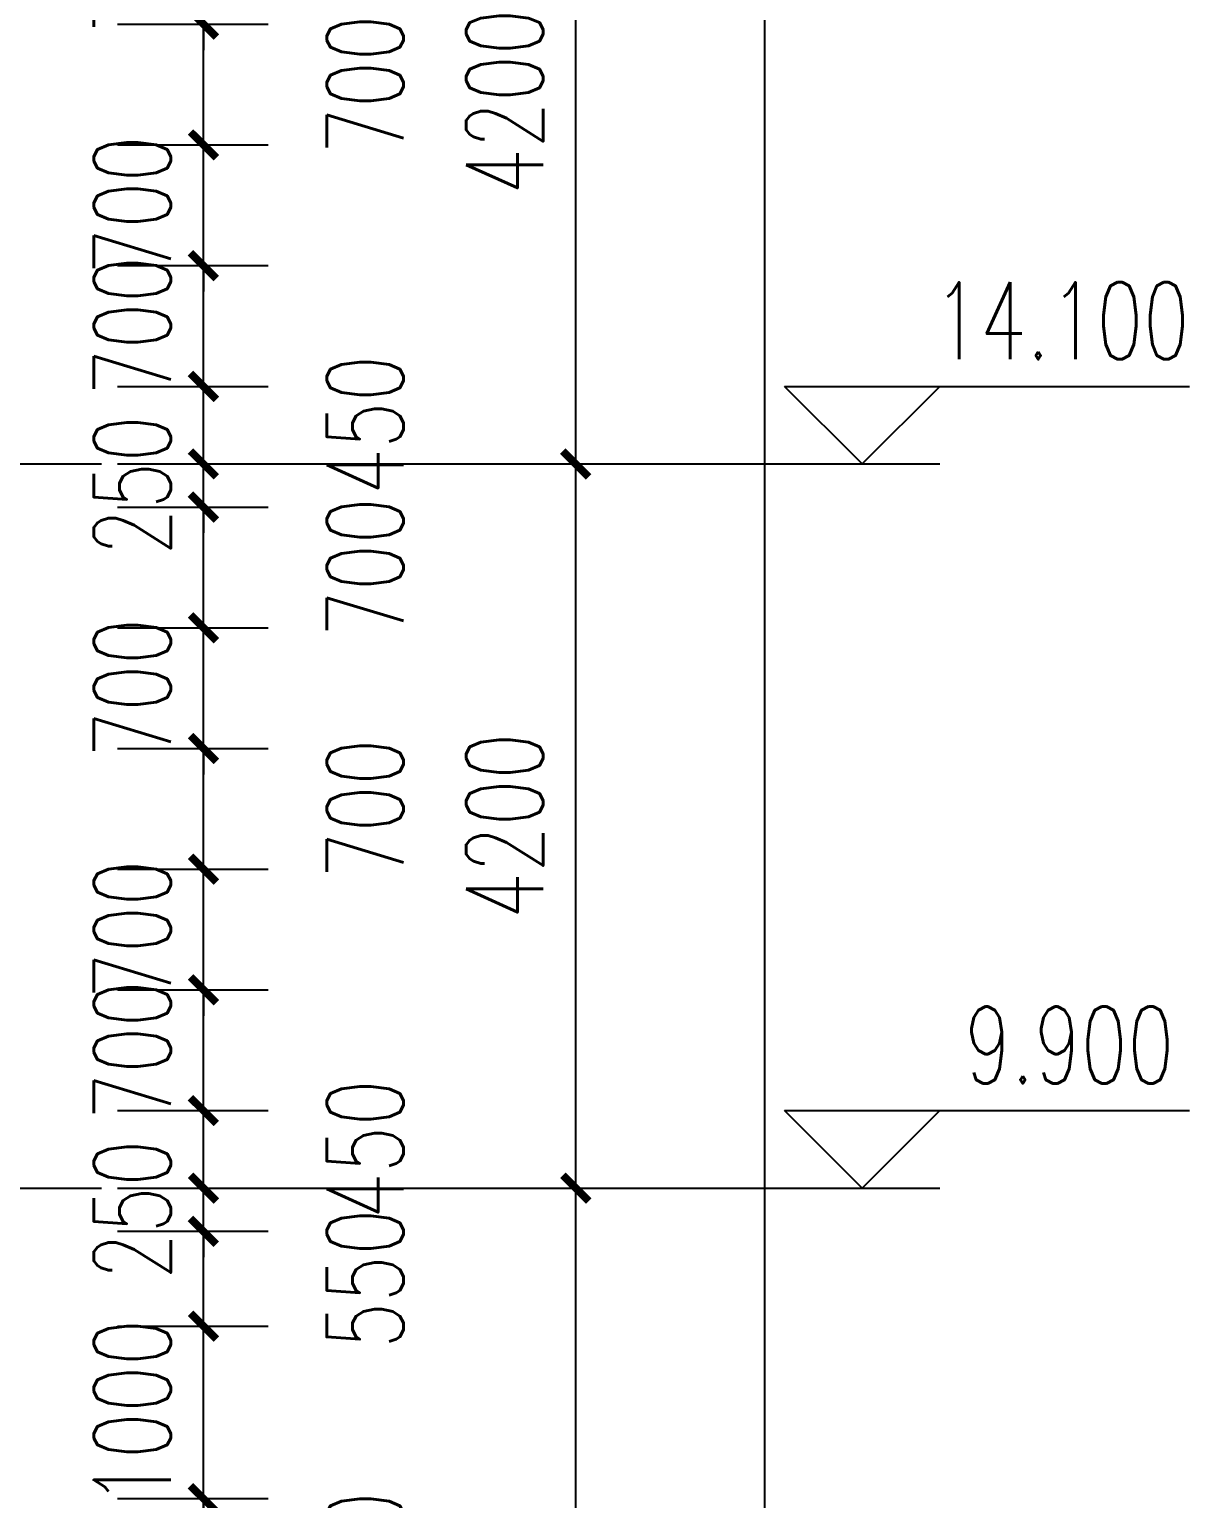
# Model space of a CAD drawing. Header units: millimetres. Extents: x 708158 to 1984082, y -168213 to -53.
# Drawn here: x 1013135 to 1019861, y -77857 to -69337 of the extents above; entities that cross this region are included whole.
import ezdxf

# ---------------------------------------------------------------- set-up
doc = ezdxf.new("R2010")
doc.units = ezdxf.units.MM
doc.header["$LTSCALE"] = 1000
doc.linetypes.add('DOTE', pattern=[2.42, 2, -0.2, 0.02, -0.2])
doc.layers.get('0').update_dxf_attribs({"color": 8})
for name, color, linetype in [('A-AXIS', 1, 'DOTE'), ('DIM_ELEV', 3, 'Continuous'), ('PUB_DIM', 3, 'Continuous'), ('PUB_TEXT', 7, 'Continuous')]:
    doc.layers.add(name, color=color, linetype=linetype)
doc.styles.add('_TCH_DIM', font='SIMPLEX', dxfattribs={"bigfont": 'GBCBIG'})
doc.styles.add('_TCH_DIM_T3', font='SIMPLEX', dxfattribs={"width": 0.705882, "bigfont": 'GBCBIG'})
doc.dimstyles.new('_TCH_ARCH&&150', dxfattribs={"dimtxt": 446.25, "dimasz": 150, "dimexe": 375, "dimexo": 450, "dimgap": 189.375, "dimtad": 1, "dimdec": 0, "dimzin": 0, "dimdsep": 46, "dimtxsty": '_TCH_DIM_T3', "dimblk": 'ARCHTICK', "dimcen": 0.09, "dimclrt": 7, "dimazin": 2, "dimtfac": 1, "dimtdec": 0, "dimtix": 1, "dimtmove": 2, "dimatfit": 3, "dimfxl": 1, "dimtolj": 1, "dimtzin": 0, "dimarcsym": 0})

# ---------------------------------------------------------------- blocks, each defined once
blk = doc.blocks.new('_ArchTick')
at = {"color": 0, "linetype": 'ByBlock', "const_width": 0.3}
blk.add_lwpolyline([(-0.5, -0.5), (0.5, 0.5)], dxfattribs=at)
blk = doc.blocks.new('*D348')
at = {"layer": 'Defpoints', "color": 0, "transparency": 16777216}
for p in [(1013196.3, -77856.7), (1014144.1, -77856.7), (1013196.3, -78856.7)]:
    blk.add_point(p, dxfattribs=at)
at = {"layer": 'PUB_DIM', "color": 0, "lineweight": -2, "transparency": 16777216}
for p, q in [((1013646.3, -77856.7), (1014519.1, -77856.7)), ((1014144.1, -78856.7), (1014144.1, -77856.7)), ((1013646.3, -78856.7), (1014519.1, -78856.7))]:
    blk.add_line(p, q, dxfattribs=at)
at = {"layer": 'PUB_DIM', "color": 0, "lineweight": -2, "transparency": 16777216, "xscale": 150, "yscale": 150, "zscale": 150}
for p, rotation in [((1014144.1, -77856.7), 90), ((1014144.1, -78856.7), 270)]:
    blk.add_blockref('_ArchTick', p, dxfattribs=dict(at, rotation=rotation))
at = {"layer": 'PUB_DIM', "color": 7, "transparency": 16777216, "insert": (1015081.6, -78356.7), "char_height": 446.25, "attachment_point": 5, "rotation": 90, "style": '_TCH_DIM_T3'}
blk.add_mtext('\\A1;1000', dxfattribs=at)
blk = doc.blocks.new('*D349')
at = {"layer": 'Defpoints', "color": 0, "transparency": 16777216}
for p in [(1013196.3, -76856.7), (1014144.1, -76856.7), (1013196.3, -77856.7)]:
    blk.add_point(p, dxfattribs=at)
at = {"layer": 'PUB_DIM', "color": 0, "lineweight": -2, "transparency": 16777216}
for p, q in [((1014144.1, -76856.7), (1014144.1, -76706.7)), ((1013646.3, -76856.7), (1014519.1, -76856.7)), ((1014144.1, -77856.7), (1014144.1, -76856.7)), ((1013646.3, -77856.7), (1014519.1, -77856.7)), ((1014144.1, -77856.7), (1014144.1, -78006.7))]:
    blk.add_line(p, q, dxfattribs=at)
at = {"layer": 'PUB_DIM', "color": 0, "lineweight": -2, "transparency": 16777216, "xscale": 150, "yscale": 150, "zscale": 150}
for p, rotation in [((1014144.1, -76856.7), 270), ((1014144.1, -77856.7), 90)]:
    blk.add_blockref('_ArchTick', p, dxfattribs=dict(at, rotation=rotation))
at = {"layer": 'PUB_DIM', "color": 7, "transparency": 16777216, "insert": (1013731.6, -77356.7), "char_height": 446.25, "attachment_point": 5, "rotation": 90, "style": '_TCH_DIM_T3'}
blk.add_mtext('\\A1;1000', dxfattribs=at)
blk = doc.blocks.new('*D350')
at = {"layer": 'Defpoints', "color": 0, "transparency": 16777216}
for p in [(1013196.3, -76306.7), (1014144.1, -76306.7), (1013196.3, -76856.7)]:
    blk.add_point(p, dxfattribs=at)
at = {"layer": 'PUB_DIM', "color": 0, "lineweight": -2, "transparency": 16777216}
for p, q in [((1013646.3, -76306.7), (1014519.1, -76306.7)), ((1014144.1, -76856.7), (1014144.1, -76306.7)), ((1013646.3, -76856.7), (1014519.1, -76856.7))]:
    blk.add_line(p, q, dxfattribs=at)
at = {"layer": 'PUB_DIM', "color": 0, "lineweight": -2, "transparency": 16777216, "xscale": 150, "yscale": 150, "zscale": 150}
for p, rotation in [((1014144.1, -76306.7), 90), ((1014144.1, -76856.7), 270)]:
    blk.add_blockref('_ArchTick', p, dxfattribs=dict(at, rotation=rotation))
at = {"layer": 'PUB_DIM', "color": 7, "transparency": 16777216, "insert": (1015081.6, -76581.7), "char_height": 446.25, "attachment_point": 5, "rotation": 90, "style": '_TCH_DIM_T3'}
blk.add_mtext('\\A1;550', dxfattribs=at)
blk = doc.blocks.new('*D351')
at = {"layer": 'Defpoints', "color": 0, "transparency": 16777216}
for p in [(1013196.3, -76056.7), (1014144.1, -76056.7), (1013196.3, -76306.7)]:
    blk.add_point(p, dxfattribs=at)
at = {"layer": 'PUB_DIM', "color": 0, "lineweight": -2, "transparency": 16777216}
for p, q in [((1014144.1, -76056.7), (1014144.1, -75906.7)), ((1013646.3, -76056.7), (1014519.1, -76056.7)), ((1014144.1, -76306.7), (1014144.1, -76056.7)), ((1013646.3, -76306.7), (1014519.1, -76306.7)), ((1014144.1, -76306.7), (1014144.1, -76456.7))]:
    blk.add_line(p, q, dxfattribs=at)
at = {"layer": 'PUB_DIM', "color": 0, "lineweight": -2, "transparency": 16777216, "xscale": 150, "yscale": 150, "zscale": 150}
for p, rotation in [((1014144.1, -76056.7), 270), ((1014144.1, -76306.7), 90)]:
    blk.add_blockref('_ArchTick', p, dxfattribs=dict(at, rotation=rotation))
at = {"layer": 'PUB_DIM', "color": 7, "transparency": 16777216, "insert": (1013731.6, -76181.7), "char_height": 446.25, "attachment_point": 5, "rotation": 90, "style": '_TCH_DIM_T3'}
blk.add_mtext('\\A1;250', dxfattribs=at)
blk = doc.blocks.new('*D352')
at = {"layer": 'Defpoints', "color": 0, "transparency": 16777216}
for p in [(1013196.3, -75606.7), (1014144.1, -75606.7), (1013196.3, -76056.7)]:
    blk.add_point(p, dxfattribs=at)
at = {"layer": 'PUB_DIM', "color": 0, "lineweight": -2, "transparency": 16777216}
for p, q in [((1013646.3, -75606.7), (1014519.1, -75606.7)), ((1014144.1, -76056.7), (1014144.1, -75606.7)), ((1013646.3, -76056.7), (1014519.1, -76056.7))]:
    blk.add_line(p, q, dxfattribs=at)
at = {"layer": 'PUB_DIM', "color": 0, "lineweight": -2, "transparency": 16777216, "xscale": 150, "yscale": 150, "zscale": 150}
for p, rotation in [((1014144.1, -75606.7), 90), ((1014144.1, -76056.7), 270)]:
    blk.add_blockref('_ArchTick', p, dxfattribs=dict(at, rotation=rotation))
at = {"layer": 'PUB_DIM', "color": 7, "transparency": 16777216, "insert": (1015081.6, -75831.7), "char_height": 446.25, "attachment_point": 5, "rotation": 90, "style": '_TCH_DIM_T3'}
blk.add_mtext('\\A1;450', dxfattribs=at)
blk = doc.blocks.new('*D353')
at = {"layer": 'Defpoints', "color": 0, "transparency": 16777216}
for p in [(1013196.3, -74906.7), (1014144.1, -74906.7), (1013196.3, -75606.7)]:
    blk.add_point(p, dxfattribs=at)
at = {"layer": 'PUB_DIM', "color": 0, "lineweight": -2, "transparency": 16777216}
for p, q in [((1013646.3, -74906.7), (1014519.1, -74906.7)), ((1014144.1, -75606.7), (1014144.1, -74906.7)), ((1013646.3, -75606.7), (1014519.1, -75606.7))]:
    blk.add_line(p, q, dxfattribs=at)
at = {"layer": 'PUB_DIM', "color": 0, "lineweight": -2, "transparency": 16777216, "xscale": 150, "yscale": 150, "zscale": 150}
for p, rotation in [((1014144.1, -74906.7), 90), ((1014144.1, -75606.7), 270)]:
    blk.add_blockref('_ArchTick', p, dxfattribs=dict(at, rotation=rotation))
at = {"layer": 'PUB_DIM', "color": 7, "transparency": 16777216, "insert": (1013731.6, -75256.7), "char_height": 446.25, "attachment_point": 5, "rotation": 90, "style": '_TCH_DIM_T3'}
blk.add_mtext('\\A1;700', dxfattribs=at)
blk = doc.blocks.new('*D354')
at = {"layer": 'Defpoints', "color": 0, "transparency": 16777216}
for p in [(1013196.3, -74206.7), (1014144.1, -74206.7), (1013196.3, -74906.7)]:
    blk.add_point(p, dxfattribs=at)
at = {"layer": 'PUB_DIM', "color": 0, "lineweight": -2, "transparency": 16777216}
for p, q in [((1014144.1, -74206.7), (1014144.1, -74056.7)), ((1013646.3, -74206.7), (1014519.1, -74206.7)), ((1014144.1, -74906.7), (1014144.1, -74206.7)), ((1013646.3, -74906.7), (1014519.1, -74906.7)), ((1014144.1, -74906.7), (1014144.1, -75056.7))]:
    blk.add_line(p, q, dxfattribs=at)
at = {"layer": 'PUB_DIM', "color": 0, "lineweight": -2, "transparency": 16777216, "xscale": 150, "yscale": 150, "zscale": 150}
for p, rotation in [((1014144.1, -74206.7), 270), ((1014144.1, -74906.7), 90)]:
    blk.add_blockref('_ArchTick', p, dxfattribs=dict(at, rotation=rotation))
at = {"layer": 'PUB_DIM', "color": 7, "transparency": 16777216, "insert": (1013731.6, -74556.7), "char_height": 446.25, "attachment_point": 5, "rotation": 90, "style": '_TCH_DIM_T3'}
blk.add_mtext('\\A1;700', dxfattribs=at)
blk = doc.blocks.new('*D355')
at = {"layer": 'Defpoints', "color": 0, "transparency": 16777216}
for p in [(1013196.3, -73506.7), (1014144.1, -73506.7), (1013196.3, -74206.7)]:
    blk.add_point(p, dxfattribs=at)
at = {"layer": 'PUB_DIM', "color": 0, "lineweight": -2, "transparency": 16777216}
for p, q in [((1013646.3, -73506.7), (1014519.1, -73506.7)), ((1014144.1, -74206.7), (1014144.1, -73506.7)), ((1013646.3, -74206.7), (1014519.1, -74206.7))]:
    blk.add_line(p, q, dxfattribs=at)
at = {"layer": 'PUB_DIM', "color": 0, "lineweight": -2, "transparency": 16777216, "xscale": 150, "yscale": 150, "zscale": 150}
for p, rotation in [((1014144.1, -73506.7), 90), ((1014144.1, -74206.7), 270)]:
    blk.add_blockref('_ArchTick', p, dxfattribs=dict(at, rotation=rotation))
at = {"layer": 'PUB_DIM', "color": 7, "transparency": 16777216, "insert": (1015081.6, -73856.7), "char_height": 446.25, "attachment_point": 5, "rotation": 90, "style": '_TCH_DIM_T3'}
blk.add_mtext('\\A1;700', dxfattribs=at)
blk = doc.blocks.new('*D356')
at = {"layer": 'Defpoints', "color": 0, "transparency": 16777216}
for p in [(1013196.3, -72806.7), (1014144.1, -72806.7), (1013196.3, -73506.7)]:
    blk.add_point(p, dxfattribs=at)
at = {"layer": 'PUB_DIM', "color": 0, "lineweight": -2, "transparency": 16777216}
for p, q in [((1014144.1, -72806.7), (1014144.1, -72656.7)), ((1013646.3, -72806.7), (1014519.1, -72806.7)), ((1014144.1, -73506.7), (1014144.1, -72806.7)), ((1013646.3, -73506.7), (1014519.1, -73506.7)), ((1014144.1, -73506.7), (1014144.1, -73656.7))]:
    blk.add_line(p, q, dxfattribs=at)
at = {"layer": 'PUB_DIM', "color": 0, "lineweight": -2, "transparency": 16777216, "xscale": 150, "yscale": 150, "zscale": 150}
for p, rotation in [((1014144.1, -72806.7), 270), ((1014144.1, -73506.7), 90)]:
    blk.add_blockref('_ArchTick', p, dxfattribs=dict(at, rotation=rotation))
at = {"layer": 'PUB_DIM', "color": 7, "transparency": 16777216, "insert": (1013731.6, -73156.7), "char_height": 446.25, "attachment_point": 5, "rotation": 90, "style": '_TCH_DIM_T3'}
blk.add_mtext('\\A1;700', dxfattribs=at)
blk = doc.blocks.new('*D357')
at = {"layer": 'Defpoints', "color": 0, "transparency": 16777216}
for p in [(1013196.3, -72106.7), (1014144.1, -72106.7), (1013196.3, -72806.7)]:
    blk.add_point(p, dxfattribs=at)
at = {"layer": 'PUB_DIM', "color": 0, "lineweight": -2, "transparency": 16777216}
for p, q in [((1013646.3, -72106.7), (1014519.1, -72106.7)), ((1014144.1, -72806.7), (1014144.1, -72106.7)), ((1013646.3, -72806.7), (1014519.1, -72806.7))]:
    blk.add_line(p, q, dxfattribs=at)
at = {"layer": 'PUB_DIM', "color": 0, "lineweight": -2, "transparency": 16777216, "xscale": 150, "yscale": 150, "zscale": 150}
for p, rotation in [((1014144.1, -72106.7), 90), ((1014144.1, -72806.7), 270)]:
    blk.add_blockref('_ArchTick', p, dxfattribs=dict(at, rotation=rotation))
at = {"layer": 'PUB_DIM', "color": 7, "transparency": 16777216, "insert": (1015081.6, -72456.7), "char_height": 446.25, "attachment_point": 5, "rotation": 90, "style": '_TCH_DIM_T3'}
blk.add_mtext('\\A1;700', dxfattribs=at)
blk = doc.blocks.new('*D358')
at = {"layer": 'Defpoints', "color": 0, "transparency": 16777216}
for p in [(1013196.3, -71856.7), (1014144.1, -71856.7), (1013196.3, -72106.7)]:
    blk.add_point(p, dxfattribs=at)
at = {"layer": 'PUB_DIM', "color": 0, "lineweight": -2, "transparency": 16777216}
for p, q in [((1014144.1, -71856.7), (1014144.1, -71706.7)), ((1013646.3, -71856.7), (1014519.1, -71856.7)), ((1014144.1, -72106.7), (1014144.1, -71856.7)), ((1013646.3, -72106.7), (1014519.1, -72106.7)), ((1014144.1, -72106.7), (1014144.1, -72256.7))]:
    blk.add_line(p, q, dxfattribs=at)
at = {"layer": 'PUB_DIM', "color": 0, "lineweight": -2, "transparency": 16777216, "xscale": 150, "yscale": 150, "zscale": 150}
for p, rotation in [((1014144.1, -71856.7), 270), ((1014144.1, -72106.7), 90)]:
    blk.add_blockref('_ArchTick', p, dxfattribs=dict(at, rotation=rotation))
at = {"layer": 'PUB_DIM', "color": 7, "transparency": 16777216, "insert": (1013731.6, -71981.7), "char_height": 446.25, "attachment_point": 5, "rotation": 90, "style": '_TCH_DIM_T3'}
blk.add_mtext('\\A1;250', dxfattribs=at)
blk = doc.blocks.new('*D359')
at = {"layer": 'Defpoints', "color": 0, "transparency": 16777216}
for p in [(1013196.3, -71406.7), (1014144.1, -71406.7), (1013196.3, -71856.7)]:
    blk.add_point(p, dxfattribs=at)
at = {"layer": 'PUB_DIM', "color": 0, "lineweight": -2, "transparency": 16777216}
for p, q in [((1013646.3, -71406.7), (1014519.1, -71406.7)), ((1014144.1, -71856.7), (1014144.1, -71406.7)), ((1013646.3, -71856.7), (1014519.1, -71856.7))]:
    blk.add_line(p, q, dxfattribs=at)
at = {"layer": 'PUB_DIM', "color": 0, "lineweight": -2, "transparency": 16777216, "xscale": 150, "yscale": 150, "zscale": 150}
for p, rotation in [((1014144.1, -71406.7), 90), ((1014144.1, -71856.7), 270)]:
    blk.add_blockref('_ArchTick', p, dxfattribs=dict(at, rotation=rotation))
at = {"layer": 'PUB_DIM', "color": 7, "transparency": 16777216, "insert": (1015081.6, -71631.7), "char_height": 446.25, "attachment_point": 5, "rotation": 90, "style": '_TCH_DIM_T3'}
blk.add_mtext('\\A1;450', dxfattribs=at)
blk = doc.blocks.new('*D360')
at = {"layer": 'Defpoints', "color": 0, "transparency": 16777216}
for p in [(1013196.3, -70706.7), (1014144.1, -70706.7), (1013196.3, -71406.7)]:
    blk.add_point(p, dxfattribs=at)
at = {"layer": 'PUB_DIM', "color": 0, "lineweight": -2, "transparency": 16777216}
for p, q in [((1013646.3, -70706.7), (1014519.1, -70706.7)), ((1014144.1, -71406.7), (1014144.1, -70706.7)), ((1013646.3, -71406.7), (1014519.1, -71406.7))]:
    blk.add_line(p, q, dxfattribs=at)
at = {"layer": 'PUB_DIM', "color": 0, "lineweight": -2, "transparency": 16777216, "xscale": 150, "yscale": 150, "zscale": 150}
for p, rotation in [((1014144.1, -70706.7), 90), ((1014144.1, -71406.7), 270)]:
    blk.add_blockref('_ArchTick', p, dxfattribs=dict(at, rotation=rotation))
at = {"layer": 'PUB_DIM', "color": 7, "transparency": 16777216, "insert": (1013731.6, -71056.7), "char_height": 446.25, "attachment_point": 5, "rotation": 90, "style": '_TCH_DIM_T3'}
blk.add_mtext('\\A1;700', dxfattribs=at)
blk = doc.blocks.new('*D361')
at = {"layer": 'Defpoints', "color": 0, "transparency": 16777216}
for p in [(1013196.3, -70006.7), (1014144.1, -70006.7), (1013196.3, -70706.7)]:
    blk.add_point(p, dxfattribs=at)
at = {"layer": 'PUB_DIM', "color": 0, "lineweight": -2, "transparency": 16777216}
for p, q in [((1014144.1, -70006.7), (1014144.1, -69856.7)), ((1013646.3, -70006.7), (1014519.1, -70006.7)), ((1014144.1, -70706.7), (1014144.1, -70006.7)), ((1013646.3, -70706.7), (1014519.1, -70706.7)), ((1014144.1, -70706.7), (1014144.1, -70856.7))]:
    blk.add_line(p, q, dxfattribs=at)
at = {"layer": 'PUB_DIM', "color": 0, "lineweight": -2, "transparency": 16777216, "xscale": 150, "yscale": 150, "zscale": 150}
for p, rotation in [((1014144.1, -70006.7), 270), ((1014144.1, -70706.7), 90)]:
    blk.add_blockref('_ArchTick', p, dxfattribs=dict(at, rotation=rotation))
at = {"layer": 'PUB_DIM', "color": 7, "transparency": 16777216, "insert": (1013731.6, -70356.7), "char_height": 446.25, "attachment_point": 5, "rotation": 90, "style": '_TCH_DIM_T3'}
blk.add_mtext('\\A1;700', dxfattribs=at)
blk = doc.blocks.new('*D362')
at = {"layer": 'Defpoints', "color": 0, "transparency": 16777216}
for p in [(1013196.3, -69306.7), (1014144.1, -69306.7), (1013196.3, -70006.7)]:
    blk.add_point(p, dxfattribs=at)
at = {"layer": 'PUB_DIM', "color": 0, "lineweight": -2, "transparency": 16777216}
for p, q in [((1013646.3, -69306.7), (1014519.1, -69306.7)), ((1014144.1, -70006.7), (1014144.1, -69306.7)), ((1013646.3, -70006.7), (1014519.1, -70006.7))]:
    blk.add_line(p, q, dxfattribs=at)
at = {"layer": 'PUB_DIM', "color": 0, "lineweight": -2, "transparency": 16777216, "xscale": 150, "yscale": 150, "zscale": 150}
for p, rotation in [((1014144.1, -69306.7), 90), ((1014144.1, -70006.7), 270)]:
    blk.add_blockref('_ArchTick', p, dxfattribs=dict(at, rotation=rotation))
at = {"layer": 'PUB_DIM', "color": 7, "transparency": 16777216, "insert": (1015081.6, -69656.7), "char_height": 446.25, "attachment_point": 5, "rotation": 90, "style": '_TCH_DIM_T3'}
blk.add_mtext('\\A1;700', dxfattribs=at)
blk = doc.blocks.new('*D363')
at = {"layer": 'Defpoints', "color": 0, "transparency": 16777216}
for p in [(1013196.3, -68606.7), (1014144.1, -68606.7), (1013196.3, -69306.7)]:
    blk.add_point(p, dxfattribs=at)
at = {"layer": 'PUB_DIM', "color": 0, "lineweight": -2, "transparency": 16777216}
for p, q in [((1014144.1, -68606.7), (1014144.1, -68456.7)), ((1013646.3, -68606.7), (1014519.1, -68606.7)), ((1014144.1, -69306.7), (1014144.1, -68606.7)), ((1013646.3, -69306.7), (1014519.1, -69306.7)), ((1014144.1, -69306.7), (1014144.1, -69456.7))]:
    blk.add_line(p, q, dxfattribs=at)
at = {"layer": 'PUB_DIM', "color": 0, "lineweight": -2, "transparency": 16777216, "xscale": 150, "yscale": 150, "zscale": 150}
for p, rotation in [((1014144.1, -68606.7), 270), ((1014144.1, -69306.7), 90)]:
    blk.add_blockref('_ArchTick', p, dxfattribs=dict(at, rotation=rotation))
at = {"layer": 'PUB_DIM', "color": 7, "transparency": 16777216, "insert": (1013731.6, -68956.7), "char_height": 446.25, "attachment_point": 5, "rotation": 90, "style": '_TCH_DIM_T3'}
blk.add_mtext('\\A1;700', dxfattribs=at)
blk = doc.blocks.new('*D767')
at = {"layer": 'Defpoints', "color": 0, "transparency": 16777216}
for p in [(1014925.4, -37656.7), (1017398.6, -37656.7), (1014925.4, -85956.7)]:
    blk.add_point(p, dxfattribs=at)
at = {"layer": 'PUB_DIM', "color": 0, "lineweight": -2, "transparency": 16777216}
for p, q in [((1015375.4, -37656.7), (1017773.6, -37656.7)), ((1017398.6, -85956.7), (1017398.6, -37656.7)), ((1015375.4, -85956.7), (1017773.6, -85956.7))]:
    blk.add_line(p, q, dxfattribs=at)
at = {"layer": 'PUB_DIM', "color": 0, "lineweight": -2, "transparency": 16777216, "xscale": 150, "yscale": 150, "zscale": 150}
for p, rotation in [((1017398.6, -37656.7), 90), ((1017398.6, -85956.7), 270)]:
    blk.add_blockref('_ArchTick', p, dxfattribs=dict(at, rotation=rotation))
at = {"layer": 'PUB_DIM', "color": 7, "transparency": 16777216, "insert": (1016986.1, -61806.7), "char_height": 446.25, "attachment_point": 5, "rotation": 90, "style": '_TCH_DIM_T3'}
blk.add_mtext('\\A1;48300', dxfattribs=at)
blk = doc.blocks.new('*D769')
at = {"layer": 'Defpoints', "color": 0, "transparency": 16777216}
for p in [(1014925.4, -76056.7), (1016302.2, -76056.7), (1014925.4, -80856.7)]:
    blk.add_point(p, dxfattribs=at)
at = {"layer": 'PUB_DIM', "color": 0, "lineweight": -2, "transparency": 16777216}
for p, q in [((1015375.4, -76056.7), (1016677.2, -76056.7)), ((1016302.2, -80856.7), (1016302.2, -76056.7)), ((1015375.4, -80856.7), (1016677.2, -80856.7))]:
    blk.add_line(p, q, dxfattribs=at)
at = {"layer": 'PUB_DIM', "color": 0, "lineweight": -2, "transparency": 16777216, "xscale": 150, "yscale": 150, "zscale": 150}
for p, rotation in [((1016302.2, -76056.7), 90), ((1016302.2, -80856.7), 270)]:
    blk.add_blockref('_ArchTick', p, dxfattribs=dict(at, rotation=rotation))
at = {"layer": 'PUB_DIM', "color": 7, "transparency": 16777216, "insert": (1015889.7, -78456.7), "char_height": 446.25, "attachment_point": 5, "rotation": 90, "style": '_TCH_DIM_T3'}
blk.add_mtext('\\A1;4800', dxfattribs=at)
blk = doc.blocks.new('*D770')
at = {"layer": 'Defpoints', "color": 0, "transparency": 16777216}
for p in [(1014925.4, -71856.7), (1016302.2, -71856.7), (1014925.4, -76056.7)]:
    blk.add_point(p, dxfattribs=at)
at = {"layer": 'PUB_DIM', "color": 0, "lineweight": -2, "transparency": 16777216}
for p, q in [((1015375.4, -71856.7), (1016677.2, -71856.7)), ((1016302.2, -76056.7), (1016302.2, -71856.7)), ((1015375.4, -76056.7), (1016677.2, -76056.7))]:
    blk.add_line(p, q, dxfattribs=at)
at = {"layer": 'PUB_DIM', "color": 0, "lineweight": -2, "transparency": 16777216, "xscale": 150, "yscale": 150, "zscale": 150}
for p, rotation in [((1016302.2, -71856.7), 90), ((1016302.2, -76056.7), 270)]:
    blk.add_blockref('_ArchTick', p, dxfattribs=dict(at, rotation=rotation))
at = {"layer": 'PUB_DIM', "color": 7, "transparency": 16777216, "insert": (1015889.7, -73956.7), "char_height": 446.25, "attachment_point": 5, "rotation": 90, "style": '_TCH_DIM_T3'}
blk.add_mtext('\\A1;4200', dxfattribs=at)
blk = doc.blocks.new('*D771')
at = {"layer": 'Defpoints', "color": 0, "transparency": 16777216}
for p in [(1014925.4, -67656.7), (1016302.2, -67656.7), (1014925.4, -71856.7)]:
    blk.add_point(p, dxfattribs=at)
at = {"layer": 'PUB_DIM', "color": 0, "lineweight": -2, "transparency": 16777216}
for p, q in [((1015375.4, -67656.7), (1016677.2, -67656.7)), ((1016302.2, -71856.7), (1016302.2, -67656.7)), ((1015375.4, -71856.7), (1016677.2, -71856.7))]:
    blk.add_line(p, q, dxfattribs=at)
at = {"layer": 'PUB_DIM', "color": 0, "lineweight": -2, "transparency": 16777216, "xscale": 150, "yscale": 150, "zscale": 150}
for p, rotation in [((1016302.2, -67656.7), 90), ((1016302.2, -71856.7), 270)]:
    blk.add_blockref('_ArchTick', p, dxfattribs=dict(at, rotation=rotation))
at = {"layer": 'PUB_DIM', "color": 7, "transparency": 16777216, "insert": (1015889.7, -69756.7), "char_height": 446.25, "attachment_point": 5, "rotation": 90, "style": '_TCH_DIM_T3'}
blk.add_mtext('\\A1;4200', dxfattribs=at)

msp = doc.modelspace()

# ---------------------------------------------------------------- linework, layer by layer
at = {"layer": 'A-AXIS'}
for p, q in [((975254, -71856.7), (1017240.9, -71856.7)), ((975254, -76056.7), (1017240.9, -76056.7))]:
    msp.add_line(p, q, dxfattribs=at)
at = {"layer": 'DIM_ELEV'}
for p, q in [((1017963.1, -71856.7), (1017513.1, -71406.7)), ((1017513.1, -71406.7), (1019860.6, -71406.7)), ((1017963.1, -71856.7), (1018413.1, -71406.7)), ((1016913.1, -71856.7), (1018413.1, -71856.7)), ((1017963.1, -76056.7), (1017513.1, -75606.7)), ((1017513.1, -75606.7), (1019860.6, -75606.7)), ((1017963.1, -76056.7), (1018413.1, -75606.7)), ((1016913.1, -76056.7), (1018413.1, -76056.7))]:
    msp.add_line(p, q, dxfattribs=at)

# ---------------------------------------------------------------- texts
at = {"layer": 'PUB_TEXT', "style": '_TCH_DIM', "width": 0.705882}
for s, p in [('14.100', (1018375.6, -71249.2)), ('9.900', (1018555.6, -75449.2))]:
    msp.add_text(s, height=446.25, dxfattribs=at).set_placement(p)

# ---------------------------------------------------------------- dimensions: what is measured, and where the dimension line sits
at = {"layer": 'PUB_DIM'}
for p1, p2, distance, picture, middle in [((1014925.4, -85956.7), (1014925.4, -37656.7), -2473.1, '*D767', (1016986.1, -61806.7)), ((1014925.4, -71856.7), (1014925.4, -67656.7), -1376.7, '*D771', (1015889.7, -69756.7)), ((1013196.3, -69306.7), (1013196.3, -68606.7), -947.8, '*D363', (1013731.6, -68956.7)), ((1013196.3, -70706.7), (1013196.3, -70006.7), -947.8, '*D361', (1013731.6, -70356.7)), ((1013196.3, -72106.7), (1013196.3, -71856.7), -947.8, '*D358', (1013731.6, -71981.7)), ((1014925.4, -76056.7), (1014925.4, -71856.7), -1376.7, '*D770', (1015889.7, -73956.7)), ((1013196.3, -73506.7), (1013196.3, -72806.7), -947.8, '*D356', (1013731.6, -73156.7)), ((1013196.3, -74906.7), (1013196.3, -74206.7), -947.8, '*D354', (1013731.6, -74556.7)), ((1013196.3, -76306.7), (1013196.3, -76056.7), -947.8, '*D351', (1013731.6, -76181.7)), ((1014925.4, -80856.7), (1014925.4, -76056.7), -1376.7, '*D769', (1015889.7, -78456.7)), ((1013196.3, -77856.7), (1013196.3, -76856.7), -947.8, '*D349', (1013731.6, -77356.7))]:
    dim = msp.add_aligned_dim(p1=p1, p2=p2, distance=distance, dimstyle='_TCH_ARCH&&150', dxfattribs=at)
    dim.commit()
    dim.dimension.update_dxf_attribs({"geometry": picture, "text_midpoint": middle})
for base, p1, p2, picture, middle in [((1014144.1, -69306.7), (1013196.3, -70006.7), (1013196.3, -69306.7), '*D362', (1015081.6, -69656.7)), ((1014144.1, -70706.7), (1013196.3, -71406.7), (1013196.3, -70706.7), '*D360', (1013731.6, -71056.7)), ((1014144.1, -71406.7), (1013196.3, -71856.7), (1013196.3, -71406.7), '*D359', (1015081.6, -71631.7)), ((1014144.1, -72106.7), (1013196.3, -72806.7), (1013196.3, -72106.7), '*D357', (1015081.6, -72456.7)), ((1014144.1, -73506.7), (1013196.3, -74206.7), (1013196.3, -73506.7), '*D355', (1015081.6, -73856.7)), ((1014144.1, -74906.7), (1013196.3, -75606.7), (1013196.3, -74906.7), '*D353', (1013731.6, -75256.7)), ((1014144.1, -75606.7), (1013196.3, -76056.7), (1013196.3, -75606.7), '*D352', (1015081.6, -75831.7)), ((1014144.1, -76306.7), (1013196.3, -76856.7), (1013196.3, -76306.7), '*D350', (1015081.6, -76581.7)), ((1014144.1, -77856.7), (1013196.3, -78856.7), (1013196.3, -77856.7), '*D348', (1015081.6, -78356.7))]:
    dim = msp.add_linear_dim(base=base, p1=p1, p2=p2, angle=90, dimstyle='_TCH_ARCH&&150', dxfattribs=at)
    dim.commit()
    dim.dimension.update_dxf_attribs({"geometry": picture, "text_midpoint": middle, "dimtype": 129})

doc.saveas('drawing.dxf')
